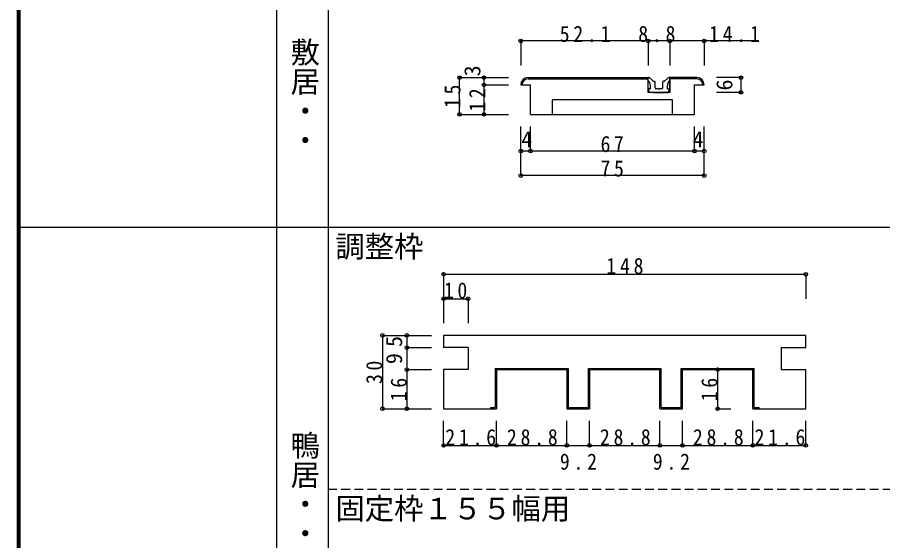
# Model space of a CAD drawing. Units: millimetres, scale not verified. Extents: x -600 to 570, y -431 to 418.
# Drawn here: x -600 to -246.3, y -185.8 to 28.2 of the extents above; entities that cross this region are included whole.
import ezdxf
from ezdxf.enums import TextEntityAlignment as Align

# ---------------------------------------------------------------- set-up
doc = ezdxf.new("R2010")
doc.units = ezdxf.units.MM
doc.header["$LTSCALE"] = 3
doc.header["$PDMODE"] = 32
doc.header["$PDSIZE"] = 1.5
doc.linetypes.add('DASHED1', pattern=[1.8, 1.2, -0.6])
for name, color, linetype in [('0-4', 3, 'Continuous'), ('0-7', 7, 'Continuous'), ('0-A', 7, 'Continuous'), ('0-B', 7, 'Continuous'), ('F-1', 7, 'DASHED1')]:
    doc.layers.add(name, color=color, linetype=linetype)
doc.styles.add('@ＭＳ ゴシック', font='')
doc.styles.add('ＭＳ ゴシック', font='')
doc.styles.get('@ＭＳ ゴシック').set_extended_font_data('@MS Gothic')
doc.styles.get('ＭＳ ゴシック').set_extended_font_data('MS Gothic')

msp = doc.modelspace()

# ---------------------------------------------------------------- linework, layer by layer
at = {"layer": '0-4'}
for p, q in [((-394.25, 0.5), (-390.25, 0.5)), ((-391.25, 3.5), (-342.15, 3.5)), ((-391.25, 3), (-342.15, 3)), ((-390.25, -11.5), (-390.25, 0.5)), ((-342.15, -2.5), (-342.15, 3.5)), ((-342.15, -2.5), (-342.15, 3.059)), ((-322.25, 3.5), (-333.35, 3.5)), ((-333.35, -2.5), (-333.35, 3.5)), ((-333.35, 3.059), (-333.35, -2.5)), ((-322.25, 3), (-333.35, 3)), ((-323.25, 0.5), (-319.25, 0.5)), ((-323.25, -11.5), (-323.25, 0.5)), ((-333.35, -2.5), (-342.15, -2.5)), ((-332.25, -5.5), (-381.25, -5.5)), ((-381.25, -11.5), (-381.25, -5.5)), ((-332.25, -11.5), (-332.25, -5.5)), ((-390.25, -11.5), (-323.25, -11.5)), ((-425.75, -101.857), (-425.75, -106.857)), ((-277.75, -101.857), (-425.75, -101.857)), ((-277.75, -106.857), (-277.75, -101.857)), ((-415.75, -106.857), (-425.75, -106.857)), ((-415.75, -106.857), (-415.75, -115.857)), ((-287.75, -106.857), (-277.75, -106.857)), ((-287.75, -106.857), (-287.75, -115.857)), ((-425.75, -115.857), (-425.75, -131.857)), ((-415.75, -115.857), (-425.75, -115.857)), ((-404.65, -115.357), (-374.85, -115.357)), ((-404.65, -115.357), (-404.65, -131.357)), ((-404.15, -115.857), (-404.15, -131.857)), ((-404.15, -115.857), (-375.35, -115.857)), ((-375.35, -115.857), (-375.35, -131.857)), ((-374.85, -115.357), (-374.85, -131.357)), ((-366.65, -115.357), (-366.65, -131.357)), ((-366.65, -115.357), (-336.85, -115.357)), ((-366.15, -115.857), (-366.15, -131.857)), ((-366.15, -115.857), (-337.35, -115.857)), ((-337.35, -131.857), (-337.35, -115.857)), ((-336.85, -131.357), (-336.85, -115.357)), ((-328.65, -115.357), (-298.85, -115.357)), ((-328.65, -131.357), (-328.65, -115.357)), ((-328.15, -131.857), (-328.15, -115.857)), ((-328.15, -115.857), (-299.35, -115.857)), ((-299.35, -131.857), (-299.35, -115.857)), ((-298.85, -131.357), (-298.85, -115.357)), ((-287.75, -115.857), (-277.75, -115.857)), ((-277.75, -131.857), (-277.75, -115.857)), ((-425.75, -131.857), (-404.15, -131.857)), ((-406.65, -131.357), (-406.65, -131.857)), ((-406.65, -131.357), (-404.65, -131.357)), ((-375.35, -131.857), (-366.15, -131.857)), ((-374.85, -131.357), (-366.65, -131.357)), ((-337.35, -131.857), (-328.15, -131.857)), ((-336.85, -131.357), (-328.65, -131.357)), ((-299.35, -131.857), (-277.75, -131.857)), ((-298.85, -131.357), (-296.85, -131.357)), ((-296.85, -131.857), (-296.85, -131.357))]:
    msp.add_line(p, q, dxfattribs=at)
for centre, radius, start, end in [((-391.25, 0.5), 3, 90, 180), ((-391.25, 0.5), 2.5, 90, 180), ((-322.25, 0.5), 3, 0, 90), ((-322.25, 0.5), 2.5, 0, 90)]:
    msp.add_arc(centre, radius, start, end, dxfattribs=at)
at = {"layer": '0-7'}
for p, q in [((-342.25, 3.5), (-341.707, 3.5)), ((-342.25, 2.5), (-342.25, 3.5)), ((-340.088, 2.088), (-341.354, 3.354)), ((-341.25, -1), (-341.25, 0.264)), ((-339.876, 2), (-339.55, 2)), ((-339.35, -0.7), (-339.35, 1.8)), ((-336.15, -0.7), (-336.15, 1.8)), ((-335.624, 2), (-335.95, 2)), ((-335.412, 2.088), (-334.147, 3.354)), ((-334.25, -1), (-334.25, 0.264)), ((-341.55, -2.5), (-342.036, -1.274)), ((-341.25, -1), (-341.85, -1)), ((-340.45, -2.5), (-341.55, -2.5)), ((-340.45, -2.5), (-340.25, -2.3)), ((-340.25, -2.3), (-340.05, -2.5)), ((-340.05, -2.5), (-335.45, -2.5)), ((-338.05, -1), (-339.05, -1)), ((-337.75, -1.3), (-338.05, -1)), ((-337.45, -1), (-337.75, -1.3)), ((-336.45, -1), (-337.45, -1)), ((-334.25, -1), (-333.65, -1))]:
    msp.add_line(p, q, dxfattribs=at)
for points in [[(-333.25, 2.5), (-333.25, 3.5), (-333.793, 3.5)], [(-335.05, -2.5), (-335.25, -2.3), (-335.45, -2.5)], [(-335.05, -2.5), (-333.95, -2.5), (-333.464, -1.274)]]:
    msp.add_lwpolyline(points, dxfattribs=at)
for centre, radius, start, end in [((-344.25, 0.264), 3, 0, 48.19), ((-341.707, 3), 0.5, 45, 90), ((-339.876, 2.3), 0.3, 225, 270), ((-339.55, 1.8), 0.2, 360, 90), ((-335.95, 1.8), 0.2, 90, 180), ((-335.624, 2.3), 0.3, 270, 315), ((-331.25, 0.264), 3, 131.81, 180), ((-333.793, 3), 0.5, 90, 135), ((-341.85, -1.2), 0.2, 90, 201.616), ((-339.05, -0.7), 0.3, 180, 270), ((-336.45, -0.7), 0.3, 270, 360), ((-333.65, -1.2), 0.2, 338.384, 90)]:
    msp.add_arc(centre, radius, start, end, dxfattribs=at)
at = {"layer": '0-B', "color": 4}
for p, q in [((-342.15, 18.5), (-394.25, 18.5)), ((-394.25, 18.5), (-394.25, 8.5)), ((-333.35, 18.5), (-342.15, 18.5)), ((-342.15, 18.5), (-342.15, 8.5)), ((-297, 18.5), (-333.35, 18.5)), ((-333.35, 18.5), (-333.35, 8.5)), ((-319.25, 18.5), (-319.25, 8.5)), ((-419.25, 3.5), (-399.25, 3.5)), ((-419.25, -11.5), (-419.25, 3.5)), ((-409.25, 0.5), (-409.25, 3.5)), ((-409.25, -11.5), (-409.25, 0.5)), ((-409.25, 0.5), (-399.25, 0.5)), ((-304.25, 3.5), (-314.25, 3.5)), ((-304.25, 3.5), (-304.25, -2.5)), ((-304.25, -2.5), (-314.25, -2.5)), ((-419.25, -11.5), (-399.25, -11.5)), ((-394.25, -36.5), (-394.25, -16.5)), ((-390.25, -26.5), (-390.25, -16.5)), ((-323.25, -26.5), (-323.25, -16.5)), ((-319.25, -36.5), (-319.25, -16.5)), ((-390.25, -26.5), (-394.25, -26.5)), ((-323.25, -26.5), (-390.25, -26.5)), ((-319.25, -26.5), (-323.25, -26.5)), ((-319.25, -36.5), (-394.25, -36.5)), ((-425.75, -76.857), (-277.75, -76.857)), ((-425.75, -76.857), (-425.75, -86.857)), ((-277.75, -76.857), (-277.75, -86.857)), ((-425.75, -86.857), (-425.75, -96.857)), ((-425.75, -86.857), (-415.75, -86.857)), ((-415.75, -86.857), (-415.75, -96.857)), ((-450.75, -101.857), (-430.75, -101.857)), ((-450.75, -101.857), (-450.75, -131.857)), ((-440.75, -101.857), (-440.75, -106.857)), ((-440.75, -106.857), (-440.75, -115.857)), ((-440.75, -106.857), (-430.75, -106.857)), ((-440.75, -115.857), (-440.75, -131.857)), ((-440.75, -115.857), (-430.75, -115.857)), ((-313.75, -115.857), (-308.35, -115.857)), ((-313.75, -115.857), (-313.75, -131.857)), ((-450.75, -131.857), (-430.75, -131.857)), ((-313.75, -131.857), (-308.35, -131.857)), ((-425.75, -146.857), (-425.75, -136.857)), ((-404.15, -146.857), (-404.15, -136.857)), ((-375.35, -146.857), (-375.35, -136.857)), ((-366.15, -146.857), (-366.15, -136.857)), ((-337.35, -146.857), (-337.35, -136.857)), ((-328.15, -146.857), (-328.15, -136.857)), ((-299.35, -146.857), (-299.35, -136.857)), ((-277.75, -146.857), (-277.75, -136.857)), ((-425.75, -146.857), (-404.15, -146.857)), ((-404.15, -146.857), (-375.35, -146.857)), ((-375.35, -146.857), (-366.15, -146.857)), ((-366.15, -146.857), (-337.35, -146.857)), ((-337.35, -146.857), (-328.15, -146.857)), ((-328.15, -146.857), (-299.35, -146.857)), ((-299.35, -146.857), (-277.75, -146.857))]:
    msp.add_line(p, q, dxfattribs=at)
at = {"layer": '0-B'}
for p in [(-394.25, 18.5), (-342.15, 18.5), (-333.35, 18.5), (-319.25, 18.5), (-419.25, 3.5), (-409.25, 3.5), (-304.25, 3.5), (-409.25, 0.5), (-304.25, -2.5), (-419.25, -11.5), (-409.25, -11.5), (-394.25, -26.5), (-390.25, -26.5), (-323.25, -26.5), (-319.25, -26.5), (-394.25, -36.5), (-319.25, -36.5), (-425.75, -76.857), (-277.75, -76.857), (-425.75, -86.857), (-415.75, -86.857), (-450.75, -101.857), (-440.75, -101.857), (-440.75, -106.857), (-440.75, -115.857), (-313.75, -115.857), (-450.75, -131.857), (-440.75, -131.857), (-313.75, -131.857), (-425.75, -146.857), (-404.15, -146.857), (-375.35, -146.857), (-366.15, -146.857), (-337.35, -146.857), (-328.15, -146.857), (-299.35, -146.857), (-277.75, -146.857)]:
    msp.add_point(p, dxfattribs=at)
at = {"layer": 'F-1', "color": 6, "linetype": 'Continuous'}
for p, q in [((-600, 417.5), (-600, -420.5)), ((-599.5, 417.5), (-599.5, -420.5)), ((-599, 417.5), (-599, -420.5))]:
    msp.add_line(p, q, dxfattribs=at)
at = {"layer": 'F-1', "linetype": 'Continuous'}
for p, q in [((-494, 417.5), (-494, -379)), ((-473, 371), (-473, -379)), ((-599, -57.571), (569, -57.571))]:
    msp.add_line(p, q, dxfattribs=at)
at = {"layer": 'F-1'}
msp.add_line((-473, -164.714), (-15.5, -164.714), dxfattribs=at)

# ---------------------------------------------------------------- texts
at = {"layer": '0-A', "style": '@ＭＳ ゴシック'}
for s, p in [('敷居・・', (-489.5, 20)), ('鴨居・・', (-489.5, -140.714))]:
    msp.add_text(s, height=8.798, rotation=270, dxfattribs=at).set_placement(p, align=Align.BOTTOM_LEFT)
at = {"layer": '0-A', "style": 'ＭＳ ゴシック'}
for s, p in [('調整枠', (-470, -72.571)), ('固定枠１５５幅用', (-470, -179.714))]:
    msp.add_text(s, height=8.798, dxfattribs=at).set_placement(p, align=Align.BOTTOM_LEFT)
at = {"layer": '0-B', "style": 'ＭＳ ゴシック'}
for s, p in [('3', (-408.75, 4.036)), ('6', (-305.75, -1.75)), ('5', (-440.75, -106.607)), ('9', (-440.75, -113.607))]:
    msp.add_text(s, height=6.598, rotation=90, dxfattribs=at).set_placement(p, align=Align.BOTTOM_LEFT)
for p in [(-394, -27), (-324, -27)]:
    msp.add_text('4', height=6.598, dxfattribs=at).set_placement(p, align=Align.BOTTOM_LEFT)
at = {"layer": '0-B', "char_height": 6.598, "attachment_point": 7, "style": 'ＭＳ ゴシック'}
for s, insert in [('\\T1.38;\\W0.9;52.1', (-378.325, 18)), ('\\T1.38;\\W0.9;8.8', (-346.2, 18)), ('\\T1.38;\\W0.9;14.1', (-317.25, 18)), ('\\T1.36;\\W0.9;67', (-361.625, -27)), ('\\T1.36;\\W0.9;75', (-361.625, -37)), ('\\T1.38;\\W0.9;148', (-359.25, -76.857)), ('\\T1.36;\\W0.9;10', (-425.625, -86.857)), ('\\T1.38;\\W0.9;21.6', (-425.075, -146.857)), ('\\T1.38;\\W0.9;28.8', (-399.875, -146.857)), ('\\T1.38;\\W0.9;28.8', (-361.875, -146.857)), ('\\T1.38;\\W0.9;28.8', (-323.875, -146.857)), ('\\T1.38;\\W0.9;21.6', (-298.675, -146.857)), ('\\T1.38;\\W0.9;9.2', (-378.25, -156.857)), ('\\T1.38;\\W0.9;9.2', (-340.25, -156.857))]:
    msp.add_mtext(s, dxfattribs=dict(at, insert=insert))
at = {"layer": '0-B', "char_height": 6.598, "attachment_point": 7, "rotation": 90, "style": 'ＭＳ ゴシック'}
for s, insert in [('\\T1.36;\\W0.9;15', (-418.75, -8.875)), ('\\T1.36;\\W0.9;12', (-408.75, -10.375)), ('\\T1.36;\\W0.9;30', (-450.75, -121.732)), ('\\T1.36;\\W0.9;16', (-440.75, -128.732)), ('\\T1.36;\\W0.9;16', (-313.75, -128.732))]:
    msp.add_mtext(s, dxfattribs=dict(at, insert=insert))

doc.saveas('drawing.dxf')
